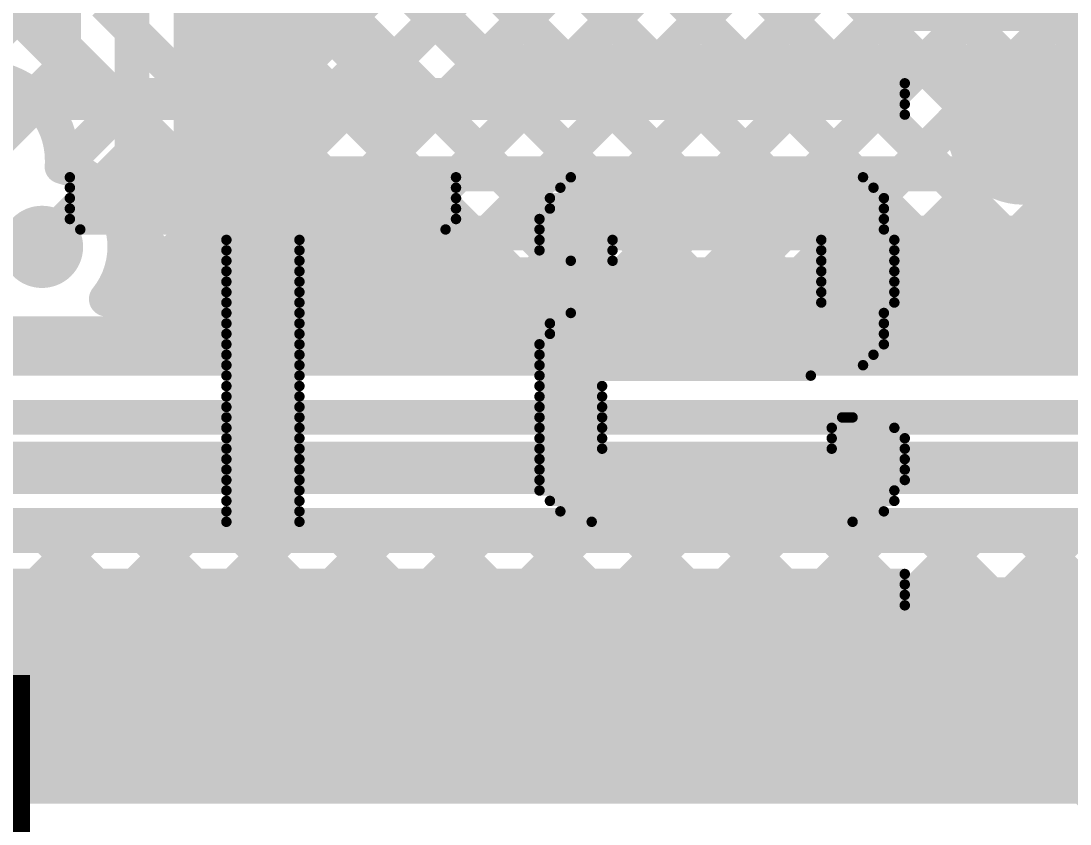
# Model space of a CAD drawing. Header units: millimetres. Extents: x 0.79 to 4.38, y 0.99 to 3.94.
# Drawn here: x 2.872 to 3.1735, y 1.8182 to 2.0489 of the extents above; entities that cross this region are included whole.
import ezdxf

# ---------------------------------------------------------------- set-up
doc = ezdxf.new("R2010")
doc.units = ezdxf.units.MM
doc.header["$MEASUREMENT"] = 0
for name, color, linetype in [('BottomLayer', 5, 'Continuous'), ('BottomOverlay', 54, 'Continuous'), ('MultiLayer', 9, 'Continuous'), ('TopLayer', 1, 'Continuous'), ('TopOverlay', 2, 'Continuous'), ('ViaHoleLayer', 16, 'Continuous')]:
    doc.layers.add(name, color=color, linetype=linetype)

# ---------------------------------------------------------------- blocks, each defined once
blk = doc.blocks.new('49MD_8_000_20_20_20_A_45')
at = {"layer": 'TopOverlay', "const_width": 0.01}
for points in [[(-0.256, 0.1), (-0.256, 0.05)], [(-0.256, 0.1), (0.252, 0.1)]]:
    blk.add_lwpolyline(points, dxfattribs=at)
at = {"layer": 'TopOverlay'}
for points, const_width in [([(-0.2585, 0.1, 1), (-0.2535, 0.1, 1)], 0.005), ([(-0.2585, 0.1, 1), (-0.2535, 0.1, 1)], 0.005), ([(-0.27696, 0.067, 1), (-0.30104, 0.067, 1)], 0.01969), ([(-0.30596, 0.067, 1), (-0.29612, 0.067, 1)], 0.00984), ([(-0.28188, 0.067, 1), (-0.27204, 0.067, 1)], 0.00984), ([(-0.2585, 0.05, 1), (-0.2535, 0.05, 1)], 0.005)]:
    blk.add_lwpolyline(points, format="xyb", close=True, dxfattribs=dict(at, const_width=const_width))

msp = doc.modelspace()

# ---------------------------------------------------------------- linework, layer by layer
at = {"layer": 'BottomLayer'}
for points, const_width in [([(2.938, 2.104), (3.006, 2.036)], 0.012), ([(2.913, 2.09332), (2.98432, 2.022)], 0.01), ([(2.93629, 2.08025), (2.99325, 2.0233)], 0.01), ([(2.92543, 2.04861), (2.94668, 2.06987)], 0.01), ([(2.8566, 2.06486), (2.94547, 1.976)], 0.01), ([(2.913, 2.06503), (2.95603, 2.022)], 0.01), ([(2.913, 2.06104), (2.95204, 2.022)], 0.01), ([(2.86538, 2.04513), (2.879, 2.05876)], 0.01), ([(2.93957, 2.03447), (2.96082, 2.05572)], 0.01), ([(2.896, 2.054), (2.945, 2.005)], 0.01), ([(2.884, 2.04196), (2.93296, 1.993)], 0.01), ([(2.95538, 2.022), (2.97496, 2.04158)], 0.01), ([(2.87556, 2.02703), (2.88724, 2.03871)], 0.01), ([(3.006, 2.036), (4.267, 2.036)], 0.012), ([(2.98367, 2.022), (2.98911, 2.02744)], 0.01), ([(2.88389, 2.00707), (2.90139, 2.02457)], 0.01), ([(2.95204, 2.022), (2.99469, 2.022)], 0.01), ([(2.88381, 2.00937), (2.88723, 2.00595)], 0.01), ([(2.89945, 1.99435), (2.91553, 2.01043)], 0.01), ([(2.945, 2.005), (3.313, 2.005)], 0.01), ([(2.90938, 1.976), (2.92967, 1.99629)], 0.01), ([(2.89995, 1.99323), (2.91718, 1.976)], 0.01), ([(2.93767, 1.976), (2.94967, 1.988)], 0.01), ([(2.945, 1.988), (3.29633, 1.988)], 0.01), ([(2.96175, 1.988), (2.97375, 1.976)], 0.01), ([(2.96595, 1.976), (2.97795, 1.988)], 0.01), ([(2.99003, 1.988), (3.00203, 1.976)], 0.01), ([(2.99423, 1.976), (3.00623, 1.988)], 0.01), ([(3.01832, 1.988), (3.03032, 1.976)], 0.01), ([(3.02252, 1.976), (3.03452, 1.988)], 0.01), ([(3.0466, 1.988), (3.0586, 1.976)], 0.01), ([(3.0508, 1.976), (3.0628, 1.988)], 0.01), ([(3.07489, 1.988), (3.08689, 1.976)], 0.01), ([(3.07909, 1.976), (3.09109, 1.988)], 0.01), ([(3.10317, 1.988), (3.11517, 1.976)], 0.01), ([(3.10737, 1.976), (3.11937, 1.988)], 0.01), ([(3.13146, 1.988), (3.14346, 1.976)], 0.01), ([(3.13566, 1.976), (3.14766, 1.988)], 0.01), ([(3.15974, 1.988), (3.17174, 1.976)], 0.01), ([(3.16394, 1.976), (3.17594, 1.988)], 0.01), ([(2.463, 1.983), (2.878, 1.983)], 0.01), ([(2.90043, 1.976), (3.39896, 1.976)], 0.01), ([(2.785, 1.959), (3.406, 1.959)], 0.01), ([(2.40071, 1.922), (3.445, 1.922)], 0.012), ([(2.4163, 1.904), (3.445, 1.904)], 0.01), ([(2.81948, 1.904), (2.89348, 1.83)], 0.01), ([(2.81995, 1.83), (2.89395, 1.904)], 0.01), ([(2.84776, 1.904), (2.92176, 1.83)], 0.01), ([(2.84823, 1.83), (2.92223, 1.904)], 0.01), ([(2.87604, 1.904), (2.95004, 1.83)], 0.01), ([(2.87652, 1.83), (2.95052, 1.904)], 0.01), ([(2.90433, 1.904), (2.97833, 1.83)], 0.01), ([(2.9048, 1.83), (2.9788, 1.904)], 0.01), ([(2.93261, 1.904), (3.00661, 1.83)], 0.01), ([(2.93309, 1.83), (3.00709, 1.904)], 0.01), ([(2.9609, 1.904), (3.0349, 1.83)], 0.01), ([(2.96137, 1.83), (3.03537, 1.904)], 0.01), ([(2.98918, 1.904), (3.06318, 1.83)], 0.01), ([(2.98966, 1.83), (3.06366, 1.904)], 0.01), ([(3.01747, 1.904), (3.09147, 1.83)], 0.01), ([(3.01794, 1.83), (3.09194, 1.904)], 0.01), ([(3.04575, 1.904), (3.11975, 1.83)], 0.01), ([(3.04622, 1.83), (3.12022, 1.904)], 0.01), ([(3.07403, 1.904), (3.14803, 1.83)], 0.01), ([(3.07451, 1.83), (3.14851, 1.904)], 0.01), ([(3.10232, 1.904), (3.17632, 1.83)], 0.01), ([(3.10279, 1.83), (3.17679, 1.904)], 0.01), ([(3.1306, 1.904), (3.2231, 1.8115)], 0.01), ([(3.13108, 1.83), (3.20508, 1.904)], 0.01), ([(3.15889, 1.904), (3.25139, 1.8115)], 0.01), ([(3.15936, 1.83), (3.23336, 1.904)], 0.01), ([(2.732, 1.83), (3.183, 1.83)], 0.01), ([(3.17632, 1.83), (3.183, 1.82332)], 0.01)]:
    msp.add_lwpolyline(points, dxfattribs=dict(at, const_width=const_width))
at = {"layer": 'BottomLayer', "const_width": 0.01}
for points in [[(2.88398, 2.04198, -0.198912), (2.879, 2.054)], [(2.884, 2.04196, -0.199327), (2.879, 2.054)], [(2.86627, 2.03197, -0.33811), (2.88381, 2.009)], [(2.88374, 2.00711, -0.344624), (2.90181, 1.984)], [(2.945, 1.988, -0.199327), (2.93296, 1.993)], [(2.945, 1.988, -0.198912), (2.93298, 1.99298)], [(2.90181, 1.984, -0.085871), (2.90043, 1.976)]]:
    msp.add_lwpolyline(points, format="xyb", dxfattribs=at)
at = {"layer": 'BottomLayer'}
for points, const_width in [([(2.92293, 2.04861, 1), (2.92793, 2.04861, 1)], 0.005), ([(2.88148, 2.04198, 1), (2.88648, 2.04198, 1)], 0.005), ([(2.8815, 2.04196, 1), (2.8865, 2.04196, 1)], 0.005), ([(2.8815, 2.04196, 1), (2.8865, 2.04196, 1)], 0.005), ([(2.97246, 2.04158, 1), (2.97746, 2.04158, 1)], 0.005), ([(2.88474, 2.03871, 1), (2.88974, 2.03871, 1)], 0.005), ([(3.003, 2.036, 1), (3.009, 2.036, 1)], 0.006), ([(3.003, 2.036, 1), (3.009, 2.036, 1)], 0.006), ([(2.93707, 2.03447, 1), (2.94207, 2.03447, 1)], 0.005), ([(2.98661, 2.02744, 1), (2.99161, 2.02744, 1)], 0.005), ([(2.87306, 2.02703, 1), (2.87806, 2.02703, 1)], 0.005), ([(2.89889, 2.02457, 1), (2.90389, 2.02457, 1)], 0.005), ([(2.94954, 2.022, 1), (2.95454, 2.022, 1)], 0.005), ([(2.94954, 2.022, 1), (2.95454, 2.022, 1)], 0.005), ([(2.95288, 2.022, 1), (2.95788, 2.022, 1)], 0.005), ([(2.95353, 2.022, 1), (2.95853, 2.022, 1)], 0.005), ([(2.98117, 2.022, 1), (2.98617, 2.022, 1)], 0.005), ([(2.98182, 2.022, 1), (2.98682, 2.022, 1)], 0.005), ([(2.99075, 2.0233, 1), (2.99575, 2.0233, 1)], 0.005), ([(2.99219, 2.022, 1), (2.99719, 2.022, 1)], 0.005), ([(2.88131, 2.00937, 1), (2.88631, 2.00937, 1)], 0.005), ([(2.91303, 2.01043, 1), (2.91803, 2.01043, 1)], 0.005), ([(2.88124, 2.00711, 1), (2.88624, 2.00711, 1)], 0.005), ([(2.88131, 2.009, 1), (2.88631, 2.009, 1)], 0.005), ([(2.88139, 2.00707, 1), (2.88639, 2.00707, 1)], 0.005), ([(2.88473, 2.00595, 1), (2.88973, 2.00595, 1)], 0.005), ([(2.9425, 2.005, 1), (2.9475, 2.005, 1)], 0.005), ([(2.9425, 2.005, 1), (2.9475, 2.005, 1)], 0.005), ([(2.89695, 1.99435, 1), (2.90195, 1.99435, 1)], 0.005), ([(2.92717, 1.99629, 1), (2.93217, 1.99629, 1)], 0.005), ([(2.89745, 1.99323, 1), (2.90245, 1.99323, 1)], 0.005), ([(2.93046, 1.993, 1), (2.93546, 1.993, 1)], 0.005), ([(2.93046, 1.993, 1), (2.93546, 1.993, 1)], 0.005), ([(2.93048, 1.99298, 1), (2.93548, 1.99298, 1)], 0.005), ([(2.87209, 1.984, 1), (2.88391, 1.984, 1)], 0.01181), ([(2.9425, 1.988, 1), (2.9475, 1.988, 1)], 0.005), ([(2.9425, 1.988, 1), (2.9475, 1.988, 1)], 0.005), ([(2.9425, 1.988, 1), (2.9475, 1.988, 1)], 0.005), ([(2.94717, 1.988, 1), (2.95217, 1.988, 1)], 0.005), ([(2.95925, 1.988, 1), (2.96425, 1.988, 1)], 0.005), ([(2.97545, 1.988, 1), (2.98045, 1.988, 1)], 0.005), ([(2.98753, 1.988, 1), (2.99253, 1.988, 1)], 0.005), ([(3.00373, 1.988, 1), (3.00873, 1.988, 1)], 0.005), ([(3.01582, 1.988, 1), (3.02082, 1.988, 1)], 0.005), ([(3.03202, 1.988, 1), (3.03702, 1.988, 1)], 0.005), ([(3.0441, 1.988, 1), (3.0491, 1.988, 1)], 0.005), ([(3.0603, 1.988, 1), (3.0653, 1.988, 1)], 0.005), ([(3.07239, 1.988, 1), (3.07739, 1.988, 1)], 0.005), ([(3.08859, 1.988, 1), (3.09359, 1.988, 1)], 0.005), ([(3.10067, 1.988, 1), (3.10567, 1.988, 1)], 0.005), ([(3.11687, 1.988, 1), (3.12187, 1.988, 1)], 0.005), ([(3.12896, 1.988, 1), (3.13396, 1.988, 1)], 0.005), ([(3.14516, 1.988, 1), (3.15016, 1.988, 1)], 0.005), ([(3.15724, 1.988, 1), (3.16224, 1.988, 1)], 0.005), ([(3.17344, 1.988, 1), (3.17844, 1.988, 1)], 0.005), ([(2.8755, 1.983, 1), (2.8805, 1.983, 1)], 0.005), ([(2.89931, 1.984, 1), (2.90431, 1.984, 1)], 0.005), ([(2.89931, 1.984, 1), (2.90431, 1.984, 1)], 0.005), ([(2.89793, 1.976, 1), (2.90293, 1.976, 1)], 0.005), ([(2.89793, 1.976, 1), (2.90293, 1.976, 1)], 0.005), ([(2.90688, 1.976, 1), (2.91188, 1.976, 1)], 0.005), ([(2.91468, 1.976, 1), (2.91968, 1.976, 1)], 0.005), ([(2.93517, 1.976, 1), (2.94017, 1.976, 1)], 0.005), ([(2.94297, 1.976, 1), (2.94797, 1.976, 1)], 0.005), ([(2.96345, 1.976, 1), (2.96845, 1.976, 1)], 0.005), ([(2.97125, 1.976, 1), (2.97625, 1.976, 1)], 0.005), ([(2.99173, 1.976, 1), (2.99673, 1.976, 1)], 0.005), ([(2.99953, 1.976, 1), (3.00453, 1.976, 1)], 0.005), ([(3.02002, 1.976, 1), (3.02502, 1.976, 1)], 0.005), ([(3.02782, 1.976, 1), (3.03282, 1.976, 1)], 0.005), ([(3.0483, 1.976, 1), (3.0533, 1.976, 1)], 0.005), ([(3.0561, 1.976, 1), (3.0611, 1.976, 1)], 0.005), ([(3.07659, 1.976, 1), (3.08159, 1.976, 1)], 0.005), ([(3.08439, 1.976, 1), (3.08939, 1.976, 1)], 0.005), ([(3.10487, 1.976, 1), (3.10987, 1.976, 1)], 0.005), ([(3.11267, 1.976, 1), (3.11767, 1.976, 1)], 0.005), ([(3.13316, 1.976, 1), (3.13816, 1.976, 1)], 0.005), ([(3.14096, 1.976, 1), (3.14596, 1.976, 1)], 0.005), ([(3.16144, 1.976, 1), (3.16644, 1.976, 1)], 0.005), ([(3.16924, 1.976, 1), (3.17424, 1.976, 1)], 0.005), ([(2.87354, 1.904, 1), (2.87854, 1.904, 1)], 0.005), ([(2.89145, 1.904, 1), (2.89645, 1.904, 1)], 0.005), ([(2.90183, 1.904, 1), (2.90683, 1.904, 1)], 0.005), ([(2.91973, 1.904, 1), (2.92473, 1.904, 1)], 0.005), ([(2.93011, 1.904, 1), (2.93511, 1.904, 1)], 0.005), ([(2.94802, 1.904, 1), (2.95302, 1.904, 1)], 0.005), ([(2.9584, 1.904, 1), (2.9634, 1.904, 1)], 0.005), ([(2.9763, 1.904, 1), (2.9813, 1.904, 1)], 0.005), ([(2.98668, 1.904, 1), (2.99168, 1.904, 1)], 0.005), ([(3.00459, 1.904, 1), (3.00959, 1.904, 1)], 0.005), ([(3.01497, 1.904, 1), (3.01997, 1.904, 1)], 0.005), ([(3.03287, 1.904, 1), (3.03787, 1.904, 1)], 0.005), ([(3.04325, 1.904, 1), (3.04825, 1.904, 1)], 0.005), ([(3.06116, 1.904, 1), (3.06616, 1.904, 1)], 0.005), ([(3.07153, 1.904, 1), (3.07653, 1.904, 1)], 0.005), ([(3.08944, 1.904, 1), (3.09444, 1.904, 1)], 0.005), ([(3.09982, 1.904, 1), (3.10482, 1.904, 1)], 0.005), ([(3.11772, 1.904, 1), (3.12272, 1.904, 1)], 0.005), ([(3.1281, 1.904, 1), (3.1331, 1.904, 1)], 0.005), ([(3.14601, 1.904, 1), (3.15101, 1.904, 1)], 0.005), ([(3.15639, 1.904, 1), (3.16139, 1.904, 1)], 0.005), ([(3.17429, 1.904, 1), (3.17929, 1.904, 1)], 0.005), ([(2.87402, 1.83, 1), (2.87902, 1.83, 1)], 0.005), ([(2.89098, 1.83, 1), (2.89598, 1.83, 1)], 0.005), ([(2.9023, 1.83, 1), (2.9073, 1.83, 1)], 0.005), ([(2.91926, 1.83, 1), (2.92426, 1.83, 1)], 0.005), ([(2.93059, 1.83, 1), (2.93559, 1.83, 1)], 0.005), ([(2.94754, 1.83, 1), (2.95254, 1.83, 1)], 0.005), ([(2.95887, 1.83, 1), (2.96387, 1.83, 1)], 0.005), ([(2.97583, 1.83, 1), (2.98083, 1.83, 1)], 0.005), ([(2.98716, 1.83, 1), (2.99216, 1.83, 1)], 0.005), ([(3.00411, 1.83, 1), (3.00911, 1.83, 1)], 0.005), ([(3.01544, 1.83, 1), (3.02044, 1.83, 1)], 0.005), ([(3.0324, 1.83, 1), (3.0374, 1.83, 1)], 0.005), ([(3.04372, 1.83, 1), (3.04872, 1.83, 1)], 0.005), ([(3.06068, 1.83, 1), (3.06568, 1.83, 1)], 0.005), ([(3.07201, 1.83, 1), (3.07701, 1.83, 1)], 0.005), ([(3.08897, 1.83, 1), (3.09397, 1.83, 1)], 0.005), ([(3.10029, 1.83, 1), (3.10529, 1.83, 1)], 0.005), ([(3.11725, 1.83, 1), (3.12225, 1.83, 1)], 0.005), ([(3.12858, 1.83, 1), (3.13358, 1.83, 1)], 0.005), ([(3.14553, 1.83, 1), (3.15053, 1.83, 1)], 0.005), ([(3.15686, 1.83, 1), (3.16186, 1.83, 1)], 0.005), ([(3.17382, 1.83, 1), (3.17882, 1.83, 1)], 0.005), ([(3.17382, 1.83, 1), (3.17882, 1.83, 1)], 0.005)]:
    msp.add_lwpolyline(points, format="xyb", close=True, dxfattribs=dict(at, const_width=const_width))
at = {"layer": 'BottomOverlay', "const_width": 0.003}
for points in [[(2.529, 2.031), (3.126, 2.031)], [(2.529, 2.028), (3.126, 2.028)], [(2.532, 2.025), (3.126, 2.025)], [(2.532, 2.022), (3.126, 2.022)], [(2.886, 2.004), (2.997, 2.004)], [(3.03, 2.004), (3.114, 2.004)], [(2.886, 2.001), (2.997, 2.001)], [(3.027, 2.001), (3.117, 2.001)], [(2.886, 1.998), (2.997, 1.998)], [(3.024, 1.998), (3.12, 1.998)], [(2.886, 1.995), (2.997, 1.995)], [(3.024, 1.995), (3.12, 1.995)], [(2.886, 1.992), (2.997, 1.992)], [(3.021, 1.992), (3.12, 1.992)], [(2.889, 1.989), (2.994, 1.989)], [(3.021, 1.989), (3.12, 1.989)], [(2.931, 1.986), (2.952, 1.986)], [(3.021, 1.986), (3.042, 1.986)], [(3.102, 1.986), (3.123, 1.986)], [(2.931, 1.983), (2.952, 1.983)], [(3.021, 1.983), (3.042, 1.983)], [(3.102, 1.983), (3.123, 1.983)], [(2.931, 1.98), (2.952, 1.98)], [(3.03, 1.98), (3.042, 1.98)], [(3.102, 1.98), (3.123, 1.98)], [(2.931, 1.977), (2.952, 1.977)], [(3.102, 1.977), (3.123, 1.977)], [(2.931, 1.974), (2.952, 1.974)], [(3.102, 1.974), (3.123, 1.974)], [(2.931, 1.971), (2.952, 1.971)], [(3.102, 1.971), (3.123, 1.971)], [(2.931, 1.968), (2.952, 1.968)], [(3.102, 1.968), (3.123, 1.968)], [(2.931, 1.965), (2.952, 1.965)], [(3.03, 1.965), (3.12, 1.965)], [(2.931, 1.962), (2.952, 1.962)], [(3.024, 1.962), (3.12, 1.962)], [(2.931, 1.959), (2.952, 1.959)], [(3.024, 1.959), (3.12, 1.959)], [(2.931, 1.956), (2.952, 1.956)], [(3.021, 1.956), (3.12, 1.956)], [(2.931, 1.953), (2.952, 1.953)], [(3.021, 1.953), (3.117, 1.953)], [(2.931, 1.95), (2.952, 1.95)], [(3.021, 1.95), (3.114, 1.95)], [(2.931, 1.947), (2.952, 1.947)], [(3.021, 1.947), (3.099, 1.947)], [(2.931, 1.944), (2.952, 1.944)], [(3.021, 1.944), (3.039, 1.944)], [(2.931, 1.941), (2.952, 1.941)], [(3.021, 1.941), (3.039, 1.941)], [(2.931, 1.938), (2.952, 1.938)], [(3.021, 1.938), (3.039, 1.938)], [(2.931, 1.935), (2.952, 1.935)], [(3.021, 1.935), (3.039, 1.935)], [(3.108, 1.935), (3.111, 1.935)], [(2.931, 1.932), (2.952, 1.932)], [(3.021, 1.932), (3.039, 1.932)], [(3.105, 1.932), (3.123, 1.932)], [(2.931, 1.929), (2.952, 1.929)], [(3.021, 1.929), (3.039, 1.929)], [(3.105, 1.929), (3.126, 1.929)], [(2.931, 1.926), (2.952, 1.926)], [(3.021, 1.926), (3.039, 1.926)], [(3.105, 1.926), (3.126, 1.926)], [(2.931, 1.923), (2.952, 1.923)], [(3.021, 1.923), (3.126, 1.923)], [(2.931, 1.92), (2.952, 1.92)], [(3.021, 1.92), (3.126, 1.92)], [(2.931, 1.917), (2.952, 1.917)], [(3.021, 1.917), (3.126, 1.917)], [(2.931, 1.914), (2.952, 1.914)], [(3.021, 1.914), (3.123, 1.914)], [(2.931, 1.911), (2.952, 1.911)], [(3.024, 1.911), (3.123, 1.911)], [(2.931, 1.908), (2.952, 1.908)], [(3.027, 1.908), (3.12, 1.908)], [(2.931, 1.905), (2.952, 1.905)], [(3.036, 1.905), (3.111, 1.905)], [(2.493, 1.89), (3.126, 1.89)], [(2.487, 1.887), (3.126, 1.887)], [(2.481, 1.884), (3.126, 1.884)], [(2.478, 1.881), (3.126, 1.881)]]:
    msp.add_lwpolyline(points, dxfattribs=at)
at = {"layer": 'BottomOverlay', "const_width": 0.0015}
for points in [[(3.12525, 2.031, 1), (3.12675, 2.031, 1)], [(3.12525, 2.028, 1), (3.12675, 2.028, 1)], [(3.12525, 2.025, 1), (3.12675, 2.025, 1)], [(3.12525, 2.022, 1), (3.12675, 2.022, 1)], [(2.88525, 2.004, 1), (2.88675, 2.004, 1)], [(2.99625, 2.004, 1), (2.99775, 2.004, 1)], [(3.02925, 2.004, 1), (3.03075, 2.004, 1)], [(3.11325, 2.004, 1), (3.11475, 2.004, 1)], [(2.88525, 2.001, 1), (2.88675, 2.001, 1)], [(2.99625, 2.001, 1), (2.99775, 2.001, 1)], [(3.02625, 2.001, 1), (3.02775, 2.001, 1)], [(3.11625, 2.001, 1), (3.11775, 2.001, 1)], [(2.88525, 1.998, 1), (2.88675, 1.998, 1)], [(2.99625, 1.998, 1), (2.99775, 1.998, 1)], [(3.02325, 1.998, 1), (3.02475, 1.998, 1)], [(3.11925, 1.998, 1), (3.12075, 1.998, 1)], [(2.88525, 1.995, 1), (2.88675, 1.995, 1)], [(2.99625, 1.995, 1), (2.99775, 1.995, 1)], [(3.02325, 1.995, 1), (3.02475, 1.995, 1)], [(3.11925, 1.995, 1), (3.12075, 1.995, 1)], [(2.88525, 1.992, 1), (2.88675, 1.992, 1)], [(2.99625, 1.992, 1), (2.99775, 1.992, 1)], [(3.02025, 1.992, 1), (3.02175, 1.992, 1)], [(3.11925, 1.992, 1), (3.12075, 1.992, 1)], [(2.88825, 1.989, 1), (2.88975, 1.989, 1)], [(2.99325, 1.989, 1), (2.99475, 1.989, 1)], [(3.02025, 1.989, 1), (3.02175, 1.989, 1)], [(3.11925, 1.989, 1), (3.12075, 1.989, 1)], [(2.93025, 1.986, 1), (2.93175, 1.986, 1)], [(2.95125, 1.986, 1), (2.95275, 1.986, 1)], [(3.02025, 1.986, 1), (3.02175, 1.986, 1)], [(3.04125, 1.986, 1), (3.04275, 1.986, 1)], [(3.10125, 1.986, 1), (3.10275, 1.986, 1)], [(3.12225, 1.986, 1), (3.12375, 1.986, 1)], [(2.93025, 1.983, 1), (2.93175, 1.983, 1)], [(2.95125, 1.983, 1), (2.95275, 1.983, 1)], [(3.02025, 1.983, 1), (3.02175, 1.983, 1)], [(3.04125, 1.983, 1), (3.04275, 1.983, 1)], [(3.10125, 1.983, 1), (3.10275, 1.983, 1)], [(3.12225, 1.983, 1), (3.12375, 1.983, 1)], [(2.93025, 1.98, 1), (2.93175, 1.98, 1)], [(2.95125, 1.98, 1), (2.95275, 1.98, 1)], [(3.02925, 1.98, 1), (3.03075, 1.98, 1)], [(3.04125, 1.98, 1), (3.04275, 1.98, 1)], [(3.10125, 1.98, 1), (3.10275, 1.98, 1)], [(3.12225, 1.98, 1), (3.12375, 1.98, 1)], [(2.93025, 1.977, 1), (2.93175, 1.977, 1)], [(2.95125, 1.977, 1), (2.95275, 1.977, 1)], [(3.10125, 1.977, 1), (3.10275, 1.977, 1)], [(3.12225, 1.977, 1), (3.12375, 1.977, 1)], [(2.93025, 1.974, 1), (2.93175, 1.974, 1)], [(2.95125, 1.974, 1), (2.95275, 1.974, 1)], [(3.10125, 1.974, 1), (3.10275, 1.974, 1)], [(3.12225, 1.974, 1), (3.12375, 1.974, 1)], [(2.93025, 1.971, 1), (2.93175, 1.971, 1)], [(2.95125, 1.971, 1), (2.95275, 1.971, 1)], [(3.10125, 1.971, 1), (3.10275, 1.971, 1)], [(3.12225, 1.971, 1), (3.12375, 1.971, 1)], [(2.93025, 1.968, 1), (2.93175, 1.968, 1)], [(2.95125, 1.968, 1), (2.95275, 1.968, 1)], [(3.10125, 1.968, 1), (3.10275, 1.968, 1)], [(3.12225, 1.968, 1), (3.12375, 1.968, 1)], [(2.93025, 1.965, 1), (2.93175, 1.965, 1)], [(2.95125, 1.965, 1), (2.95275, 1.965, 1)], [(3.02925, 1.965, 1), (3.03075, 1.965, 1)], [(3.11925, 1.965, 1), (3.12075, 1.965, 1)], [(2.93025, 1.962, 1), (2.93175, 1.962, 1)], [(2.95125, 1.962, 1), (2.95275, 1.962, 1)], [(3.02325, 1.962, 1), (3.02475, 1.962, 1)], [(3.11925, 1.962, 1), (3.12075, 1.962, 1)], [(2.93025, 1.959, 1), (2.93175, 1.959, 1)], [(2.95125, 1.959, 1), (2.95275, 1.959, 1)], [(3.02325, 1.959, 1), (3.02475, 1.959, 1)], [(3.11925, 1.959, 1), (3.12075, 1.959, 1)], [(2.93025, 1.956, 1), (2.93175, 1.956, 1)], [(2.95125, 1.956, 1), (2.95275, 1.956, 1)], [(3.02025, 1.956, 1), (3.02175, 1.956, 1)], [(3.11925, 1.956, 1), (3.12075, 1.956, 1)], [(2.93025, 1.953, 1), (2.93175, 1.953, 1)], [(2.95125, 1.953, 1), (2.95275, 1.953, 1)], [(3.02025, 1.953, 1), (3.02175, 1.953, 1)], [(3.11625, 1.953, 1), (3.11775, 1.953, 1)], [(2.93025, 1.95, 1), (2.93175, 1.95, 1)], [(2.95125, 1.95, 1), (2.95275, 1.95, 1)], [(3.02025, 1.95, 1), (3.02175, 1.95, 1)], [(3.11325, 1.95, 1), (3.11475, 1.95, 1)], [(2.93025, 1.947, 1), (2.93175, 1.947, 1)], [(2.95125, 1.947, 1), (2.95275, 1.947, 1)], [(3.02025, 1.947, 1), (3.02175, 1.947, 1)], [(3.09825, 1.947, 1), (3.09975, 1.947, 1)], [(2.93025, 1.944, 1), (2.93175, 1.944, 1)], [(2.95125, 1.944, 1), (2.95275, 1.944, 1)], [(3.02025, 1.944, 1), (3.02175, 1.944, 1)], [(3.03825, 1.944, 1), (3.03975, 1.944, 1)], [(2.93025, 1.941, 1), (2.93175, 1.941, 1)], [(2.95125, 1.941, 1), (2.95275, 1.941, 1)], [(3.02025, 1.941, 1), (3.02175, 1.941, 1)], [(3.03825, 1.941, 1), (3.03975, 1.941, 1)], [(2.93025, 1.938, 1), (2.93175, 1.938, 1)], [(2.95125, 1.938, 1), (2.95275, 1.938, 1)], [(3.02025, 1.938, 1), (3.02175, 1.938, 1)], [(3.03825, 1.938, 1), (3.03975, 1.938, 1)], [(2.93025, 1.935, 1), (2.93175, 1.935, 1)], [(2.95125, 1.935, 1), (2.95275, 1.935, 1)], [(3.02025, 1.935, 1), (3.02175, 1.935, 1)], [(3.03825, 1.935, 1), (3.03975, 1.935, 1)], [(3.10725, 1.935, 1), (3.10875, 1.935, 1)], [(3.11025, 1.935, 1), (3.11175, 1.935, 1)], [(2.93025, 1.932, 1), (2.93175, 1.932, 1)], [(2.95125, 1.932, 1), (2.95275, 1.932, 1)], [(3.02025, 1.932, 1), (3.02175, 1.932, 1)], [(3.03825, 1.932, 1), (3.03975, 1.932, 1)], [(3.10425, 1.932, 1), (3.10575, 1.932, 1)], [(3.12225, 1.932, 1), (3.12375, 1.932, 1)], [(2.93025, 1.929, 1), (2.93175, 1.929, 1)], [(2.95125, 1.929, 1), (2.95275, 1.929, 1)], [(3.02025, 1.929, 1), (3.02175, 1.929, 1)], [(3.03825, 1.929, 1), (3.03975, 1.929, 1)], [(3.10425, 1.929, 1), (3.10575, 1.929, 1)], [(3.12525, 1.929, 1), (3.12675, 1.929, 1)], [(2.93025, 1.926, 1), (2.93175, 1.926, 1)], [(2.95125, 1.926, 1), (2.95275, 1.926, 1)], [(3.02025, 1.926, 1), (3.02175, 1.926, 1)], [(3.03825, 1.926, 1), (3.03975, 1.926, 1)], [(3.10425, 1.926, 1), (3.10575, 1.926, 1)], [(3.12525, 1.926, 1), (3.12675, 1.926, 1)], [(2.93025, 1.923, 1), (2.93175, 1.923, 1)], [(2.95125, 1.923, 1), (2.95275, 1.923, 1)], [(3.02025, 1.923, 1), (3.02175, 1.923, 1)], [(3.12525, 1.923, 1), (3.12675, 1.923, 1)], [(2.93025, 1.92, 1), (2.93175, 1.92, 1)], [(2.95125, 1.92, 1), (2.95275, 1.92, 1)], [(3.02025, 1.92, 1), (3.02175, 1.92, 1)], [(3.12525, 1.92, 1), (3.12675, 1.92, 1)], [(2.93025, 1.917, 1), (2.93175, 1.917, 1)], [(2.95125, 1.917, 1), (2.95275, 1.917, 1)], [(3.02025, 1.917, 1), (3.02175, 1.917, 1)], [(3.12525, 1.917, 1), (3.12675, 1.917, 1)], [(2.93025, 1.914, 1), (2.93175, 1.914, 1)], [(2.95125, 1.914, 1), (2.95275, 1.914, 1)], [(3.02025, 1.914, 1), (3.02175, 1.914, 1)], [(3.12225, 1.914, 1), (3.12375, 1.914, 1)], [(2.93025, 1.911, 1), (2.93175, 1.911, 1)], [(2.95125, 1.911, 1), (2.95275, 1.911, 1)], [(3.02325, 1.911, 1), (3.02475, 1.911, 1)], [(3.12225, 1.911, 1), (3.12375, 1.911, 1)], [(2.93025, 1.908, 1), (2.93175, 1.908, 1)], [(2.95125, 1.908, 1), (2.95275, 1.908, 1)], [(3.02625, 1.908, 1), (3.02775, 1.908, 1)], [(3.11925, 1.908, 1), (3.12075, 1.908, 1)], [(2.93025, 1.905, 1), (2.93175, 1.905, 1)], [(2.95125, 1.905, 1), (2.95275, 1.905, 1)], [(3.03525, 1.905, 1), (3.03675, 1.905, 1)], [(3.11025, 1.905, 1), (3.11175, 1.905, 1)], [(3.12525, 1.89, 1), (3.12675, 1.89, 1)], [(3.12525, 1.887, 1), (3.12675, 1.887, 1)], [(3.12525, 1.884, 1), (3.12675, 1.884, 1)], [(3.12525, 1.881, 1), (3.12675, 1.881, 1)]]:
    msp.add_lwpolyline(points, format="xyb", close=True, dxfattribs=at)
at = {"layer": 'MultiLayer', "const_width": 0.01181}
msp.add_lwpolyline([(2.87209, 1.984, 1), (2.88391, 1.984, 1)], format="xyb", close=True, dxfattribs=at)
at = {"layer": 'TopLayer', "const_width": 0.01}
for points in [[(3.17563, 2.00957), (3.17563, 2.2501)], [(2.96178, 1.969), (3.17563, 2.18285)], [(2.88416, 2.03316), (2.88416, 2.15765)], [(2.90384, 2.01084), (2.90384, 2.15765)], [(2.98723, 1.969), (3.17563, 2.1574)], [(3.01269, 1.969), (3.17563, 2.13194)], [(2.91086, 1.969), (3.06086, 2.119)], [(2.91829, 2.00188), (3.03541, 2.119)], [(2.92084, 2.02989), (3.00995, 2.119)], [(2.93632, 1.969), (3.08632, 2.119)], [(2.97111, 2.12006), (3.12216, 1.969)], [(2.99762, 2.119), (3.14762, 1.969)], [(3.02308, 2.119), (3.17308, 1.969)], [(3.04853, 2.119), (3.19853, 1.969)], [(3.07399, 2.119), (3.17563, 2.01736)], [(3.099, 2.11944), (3.17563, 2.04281)], [(3.03814, 1.969), (3.17563, 2.10649)], [(2.96181, 2.1039), (3.09671, 1.969)], [(2.92084, 2.01084), (2.92084, 2.08749)], [(2.95394, 2.08631), (3.07125, 1.969)], [(2.93432, 2.08047), (3.0458, 1.969)], [(3.0636, 1.969), (3.17563, 2.08103)], [(2.92084, 2.0685), (3.02034, 1.969)], [(3.08906, 1.969), (3.17563, 2.05557)], [(2.92084, 2.04304), (2.99488, 1.969)], [(2.86, 2.009), (2.88416, 2.03316)], [(3.11451, 1.969), (3.17563, 2.03012)], [(2.92084, 2.01759), (2.96943, 1.969)], [(2.878, 1.985), (2.90384, 2.01084)], [(3.13997, 1.969), (3.18053, 2.00957)], [(3.16542, 1.969), (3.20599, 2.00957)], [(3.17563, 2.00957), (3.27837, 2.00957)], [(2.9018, 1.98476), (2.91584, 1.9988)], [(2.91501, 1.99797), (2.94397, 1.969)], [(2.90228, 1.98524), (2.91852, 1.969)], [(2.878, 1.984), (2.878, 1.985)], [(2.878, 1.983), (2.878, 1.984)], [(2.89649, 1.969), (3.47757, 1.969)], [(2.851, 1.952), (3.56, 1.952)], [(2.69273, 1.935), (3.577, 1.935)], [(2.68, 1.918), (3.595, 1.918)], [(2.66903, 1.901), (3.614, 1.901)]]:
    msp.add_lwpolyline(points, dxfattribs=at)
at = {"layer": 'TopLayer'}
for points, const_width in [([(2.91834, 2.04304, 1), (2.92334, 2.04304, 1)], 0.005), ([(3.17313, 2.04281, 1), (3.17813, 2.04281, 1)], 0.005), ([(2.88166, 2.03316, 1), (2.88666, 2.03316, 1)], 0.005), ([(2.88166, 2.03316, 1), (2.88666, 2.03316, 1)], 0.005), ([(2.91834, 2.02989, 1), (2.92334, 2.02989, 1)], 0.005), ([(3.17313, 2.03012, 1), (3.17813, 2.03012, 1)], 0.005), ([(2.91834, 2.01759, 1), (2.92334, 2.01759, 1)], 0.005), ([(3.17313, 2.01736, 1), (3.17813, 2.01736, 1)], 0.005), ([(2.90134, 2.01084, 1), (2.90634, 2.01084, 1)], 0.005), ([(2.90134, 2.01084, 1), (2.90634, 2.01084, 1)], 0.005), ([(2.91834, 2.01084, 1), (2.92334, 2.01084, 1)], 0.005), ([(2.91834, 2.01084, 1), (2.92334, 2.01084, 1)], 0.005), ([(2.91834, 2.01084, 1), (2.92334, 2.01084, 1)], 0.005), ([(3.17313, 2.00957, 1), (3.17813, 2.00957, 1)], 0.005), ([(3.17313, 2.00957, 1), (3.17813, 2.00957, 1)], 0.005), ([(2.91579, 2.00188, 1), (2.92079, 2.00188, 1)], 0.005), ([(2.91251, 1.99797, 1), (2.91751, 1.99797, 1)], 0.005), ([(2.91334, 1.9988, 1), (2.91834, 1.9988, 1)], 0.005), ([(2.91334, 1.9988, 1), (2.91834, 1.9988, 1)], 0.005), ([(2.91336, 1.99882, 1), (2.91836, 1.99882, 1)], 0.005), ([(2.87209, 1.984, 1), (2.88391, 1.984, 1)], 0.01181), ([(2.89978, 1.98524, 1), (2.90478, 1.98524, 1)], 0.005), ([(2.8755, 1.985, 1), (2.8805, 1.985, 1)], 0.005), ([(2.8755, 1.985, 1), (2.8805, 1.985, 1)], 0.005), ([(2.8755, 1.984, 1), (2.8805, 1.984, 1)], 0.005), ([(2.8755, 1.984, 1), (2.8805, 1.984, 1)], 0.005), ([(2.8755, 1.983, 1), (2.8805, 1.983, 1)], 0.005), ([(2.8993, 1.98476, 1), (2.9043, 1.98476, 1)], 0.005), ([(2.89931, 1.984, 1), (2.90431, 1.984, 1)], 0.005), ([(2.89399, 1.969, 1), (2.89899, 1.969, 1)], 0.005), ([(2.89399, 1.969, 1), (2.89899, 1.969, 1)], 0.005), ([(2.90836, 1.969, 1), (2.91336, 1.969, 1)], 0.005), ([(2.91602, 1.969, 1), (2.92102, 1.969, 1)], 0.005), ([(2.93382, 1.969, 1), (2.93882, 1.969, 1)], 0.005), ([(2.94147, 1.969, 1), (2.94647, 1.969, 1)], 0.005), ([(2.95928, 1.969, 1), (2.96428, 1.969, 1)], 0.005), ([(2.96693, 1.969, 1), (2.97193, 1.969, 1)], 0.005), ([(2.98473, 1.969, 1), (2.98973, 1.969, 1)], 0.005), ([(2.99238, 1.969, 1), (2.99738, 1.969, 1)], 0.005), ([(3.01019, 1.969, 1), (3.01519, 1.969, 1)], 0.005), ([(3.01784, 1.969, 1), (3.02284, 1.969, 1)], 0.005), ([(3.03564, 1.969, 1), (3.04064, 1.969, 1)], 0.005), ([(3.0433, 1.969, 1), (3.0483, 1.969, 1)], 0.005), ([(3.0611, 1.969, 1), (3.0661, 1.969, 1)], 0.005), ([(3.06875, 1.969, 1), (3.07375, 1.969, 1)], 0.005), ([(3.08656, 1.969, 1), (3.09156, 1.969, 1)], 0.005), ([(3.09421, 1.969, 1), (3.09921, 1.969, 1)], 0.005), ([(3.11201, 1.969, 1), (3.11701, 1.969, 1)], 0.005), ([(3.11966, 1.969, 1), (3.12466, 1.969, 1)], 0.005), ([(3.13747, 1.969, 1), (3.14247, 1.969, 1)], 0.005), ([(3.14512, 1.969, 1), (3.15012, 1.969, 1)], 0.005), ([(3.16292, 1.969, 1), (3.16792, 1.969, 1)], 0.005), ([(3.17058, 1.969, 1), (3.17558, 1.969, 1)], 0.005)]:
    msp.add_lwpolyline(points, format="xyb", close=True, dxfattribs=dict(at, const_width=const_width))
at = {"layer": 'TopLayer', "const_width": 0.01}
for points in [[(2.92084, 2.01084, -0.199327), (2.91584, 1.9988)], [(2.92084, 2.01084, -0.198912), (2.91586, 1.99882)], [(2.90181, 1.984, -0.172044), (2.89649, 1.969)]]:
    msp.add_lwpolyline(points, format="xyb", dxfattribs=at)
at = {"layer": 'TopLayer'}
msp.add_solid([(2.641, 1.824), (3.794, 1.824), (2.641, 1.889), (3.794, 1.889)], dxfattribs=at)
at = {"layer": 'ViaHoleLayer', "const_width": 0.00591}
msp.add_lwpolyline([(2.87505, 1.984, 1), (2.88095, 1.984, 1)], format="xyb", close=True, dxfattribs=at)

# ---------------------------------------------------------------- block references
at = {"rotation": 90}
msp.add_blockref('49MD_8_000_20_20_20_A_45', (3.227, 2.307), dxfattribs=at)

# ---------------------------------------------------------------- texts
at = {"layer": 'BottomOverlay', "text_generation_flag": 2}
msp.add_text('Manufacturing Security Solutions for the Self Storage Industry', height=0.05, rotation=360, dxfattribs=at).set_placement((2.88, 1.811))

doc.saveas('drawing.dxf')
